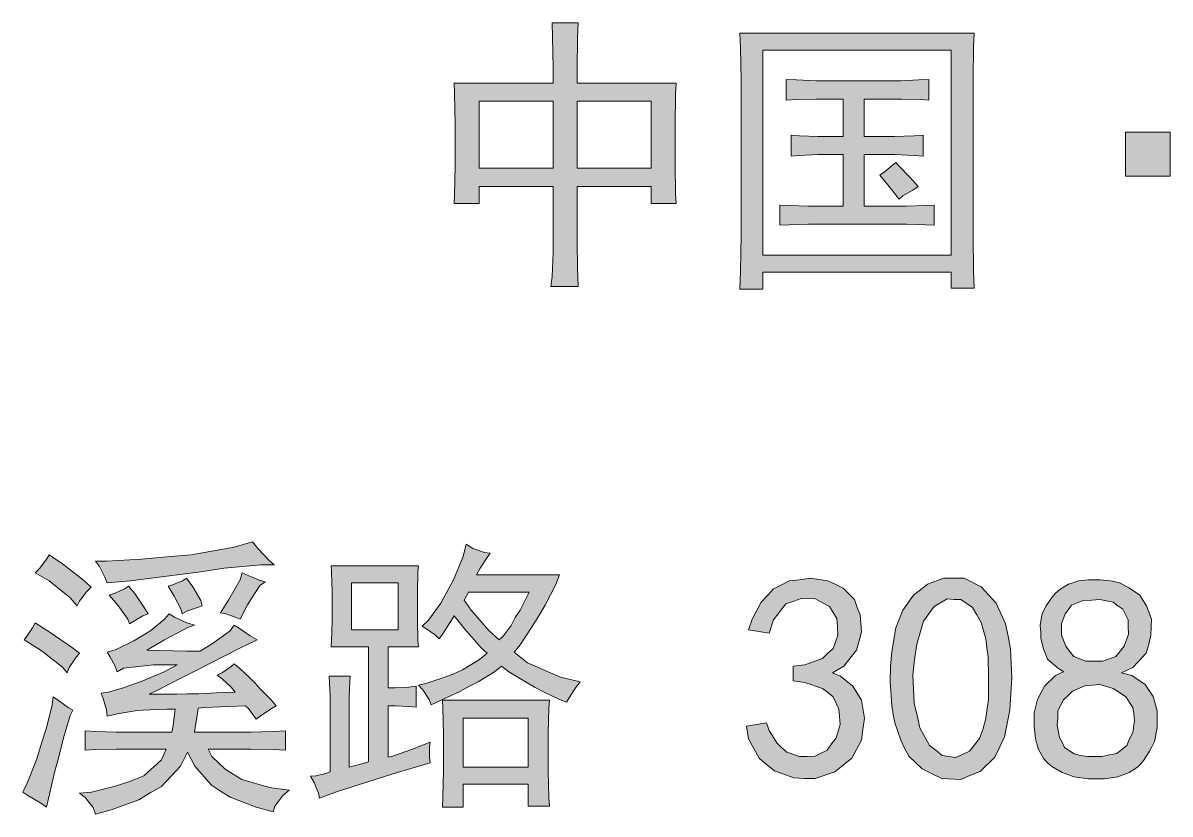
# Model space of a CAD drawing. Header units: millimetres. Extents: x 568 to 57335, y 85 to 28579.
# Drawn here: x 57264.81 to 57281.18, y 28455.21 to 28466.5 of the extents above; entities that cross this region are included whole.
import ezdxf

# ---------------------------------------------------------------- set-up
doc = ezdxf.new("R2010")
doc.units = ezdxf.units.MM

msp = doc.modelspace()

# ---------------------------------------------------------------- hatches: boundary and pattern name
h = msp.add_hatch(color=0)
h.paths.add_polyline_path([(57272.731, 28466.503), (57272.723, 28466.283), (57272.716, 28465.85), (57272.716, 28465.645), (57274.129, 28465.645), (57274.121, 28465.485), (57274.114, 28465.037), (57274.114, 28464.756), (57274.114, 28464.475), (57274.121, 28464.064), (57274.129, 28463.928), (57273.772, 28463.928), (57273.772, 28464.171), (57272.716, 28464.171), (57272.716, 28463.472), (57272.716, 28463.373), (57272.723, 28463.008), (57272.731, 28462.742), (57272.343, 28462.742), (57272.359, 28462.887), (57272.374, 28463.229), (57272.374, 28463.419), (57272.374, 28464.171), (57271.318, 28464.171), (57271.318, 28463.928), (57270.961, 28463.928), (57270.968, 28464.049), (57270.976, 28464.46), (57270.976, 28464.756), (57270.976, 28465.052), (57270.968, 28465.5), (57270.961, 28465.645), (57272.374, 28465.645), (57272.374, 28465.865), (57272.366, 28466.298), (57272.359, 28466.503)])
h.paths.add_polyline_path([(57273.772, 28464.429), (57273.772, 28465.386), (57272.716, 28465.386), (57272.716, 28464.429)])
h.paths.add_polyline_path([(57272.374, 28464.429), (57272.374, 28465.386), (57271.318, 28465.386), (57271.318, 28464.429)])
h = msp.add_hatch(color=0)
h.paths.add_polyline_path([(57278.383, 28466.359), (57278.376, 28466.161), (57278.368, 28465.706), (57278.368, 28465.455), (57278.368, 28463.715), (57278.368, 28463.464), (57278.376, 28462.963), (57278.383, 28462.72), (57278.057, 28462.72), (57278.057, 28462.948), (57275.367, 28462.948), (57275.367, 28462.704), (57275.04, 28462.704), (57275.048, 28462.955), (57275.056, 28463.479), (57275.056, 28463.745), (57275.056, 28465.455), (57275.056, 28465.698), (57275.048, 28466.146), (57275.04, 28466.359)])
h.paths.add_polyline_path([(57278.057, 28463.191), (57278.057, 28466.116), (57275.367, 28466.116), (57275.367, 28463.191)])
h = msp.add_hatch(color=0)
h.dxf.hatch_style = 2
h.paths.add_polyline_path([(57277.213, 28465.675), (57277.335, 28465.675), (57277.593, 28465.69), (57277.738, 28465.698), (57277.738, 28465.402), (57277.616, 28465.409), (57277.35, 28465.417), (57277.213, 28465.417), (57276.811, 28465.417), (57276.811, 28464.885), (57277.099, 28464.885), (57277.244, 28464.885), (57277.525, 28464.893), (57277.654, 28464.9), (57277.654, 28464.604), (57277.525, 28464.611), (57277.244, 28464.627), (57277.099, 28464.627), (57276.811, 28464.627), (57276.811, 28463.89), (57277.267, 28463.89), (57277.411, 28463.89), (57277.684, 28463.897), (57277.814, 28463.905), (57277.814, 28463.616), (57277.692, 28463.624), (57277.419, 28463.631), (57277.267, 28463.631), (57276.157, 28463.631), (57276.021, 28463.631), (57275.747, 28463.624), (57275.61, 28463.616), (57275.61, 28463.905), (57275.747, 28463.897), (57276.021, 28463.89), (57276.157, 28463.89), (57276.514, 28463.89), (57276.514, 28464.627), (57276.286, 28464.627), (57276.15, 28464.627), (57275.891, 28464.611), (57275.77, 28464.604), (57275.77, 28464.9), (57275.891, 28464.893), (57276.15, 28464.885), (57276.286, 28464.885), (57276.514, 28464.885), (57276.514, 28465.417), (57276.271, 28465.417), (57276.127, 28465.417), (57275.846, 28465.409), (57275.701, 28465.402), (57275.701, 28465.698), (57275.846, 28465.69), (57276.127, 28465.675), (57276.271, 28465.675)])
h = msp.add_hatch(color=0)
h.dxf.hatch_style = 2
h.paths.add_polyline_path([(57280.541, 28464.946), (57281.179, 28464.946), (57281.179, 28464.315), (57280.541, 28464.315)])
h = msp.add_hatch(color=0)
h.dxf.hatch_style = 2
h.paths.add_polyline_path([(57277.267, 28464.513), (57277.305, 28464.467), (57277.464, 28464.3), (57277.586, 28464.171), (57277.51, 28464.118), (57277.365, 28464.034), (57277.312, 28463.988), (57277.289, 28464.019), (57277.153, 28464.194), (57277.039, 28464.33), (57277.099, 28464.376), (57277.213, 28464.467)])
h = msp.add_hatch(color=0)
h.dxf.hatch_style = 2
h.paths.add_polyline_path([(57268.393, 28458.769), (57268.203, 28458.769), (57267.678, 28458.723), (57267.344, 28458.67), (57267.01, 28458.625), (57266.341, 28458.541), (57266.007, 28458.511), (57265.977, 28458.594), (57265.901, 28458.746), (57265.84, 28458.822), (57265.999, 28458.822), (57266.501, 28458.853), (57266.858, 28458.883), (57267.207, 28458.913), (57267.823, 28459.02), (57268.081, 28459.096), (57268.165, 28458.997), (57268.317, 28458.837)])
h = msp.add_hatch(color=0)
h.paths.add_polyline_path([(57271.477, 28458.936), (57271.432, 28458.875), (57271.333, 28458.723), (57271.28, 28458.625), (57272.465, 28458.625), (57272.412, 28458.488), (57272.26, 28458.192), (57272.169, 28458.04), (57272.077, 28457.888), (57271.903, 28457.629), (57271.819, 28457.523), (57272.009, 28457.371), (57272.48, 28457.166), (57272.761, 28457.098), (57272.693, 28457.014), (57272.602, 28456.87), (57272.564, 28456.809), (57272.465, 28456.847), (57272.245, 28456.953), (57272.108, 28457.022), (57271.979, 28457.098), (57271.743, 28457.242), (57271.637, 28457.325), (57271.538, 28457.242), (57271.303, 28457.098), (57271.181, 28457.037), (57271.052, 28456.968), (57270.778, 28456.839), (57270.634, 28456.771), (57270.604, 28456.847), (57270.512, 28456.984), (57270.452, 28457.052), (57270.558, 28457.075), (57270.801, 28457.158), (57270.945, 28457.211), (57271.082, 28457.272), (57271.325, 28457.417), (57271.432, 28457.508), (57271.348, 28457.584), (57271.113, 28457.85), (57270.961, 28458.04), (57270.9, 28457.941), (57270.793, 28457.781), (57270.748, 28457.713), (57270.695, 28457.766), (57270.573, 28457.85), (57270.505, 28457.895), (57270.596, 28457.979), (57270.771, 28458.222), (57270.862, 28458.389), (57270.953, 28458.556), (57271.09, 28458.891), (57271.135, 28459.065), (57271.227, 28459.004), (57271.394, 28458.944)])
h.paths.add_polyline_path([(57271.105, 28458.268), (57271.204, 28458.123), (57271.454, 28457.834), (57271.606, 28457.698), (57271.66, 28457.751), (57271.774, 28457.903), (57271.834, 28458.017), (57271.903, 28458.123), (57271.994, 28458.306), (57272.032, 28458.382), (57271.166, 28458.382)])
h = msp.add_hatch(color=0)
h.dxf.hatch_style = 2
h.paths.add_polyline_path([(57265.179, 28458.913), (57265.369, 28458.784), (57265.673, 28458.549), (57265.779, 28458.45), (57265.711, 28458.382), (57265.612, 28458.252), (57265.582, 28458.184), (57265.475, 28458.306), (57265.179, 28458.541), (57264.981, 28458.655), (57265.05, 28458.723), (57265.141, 28458.853)])
h = msp.add_hatch(color=0)
h.paths.add_polyline_path([(57270.619, 28455.943), (57270.072, 28455.783), (57269.282, 28455.532), (57269.038, 28455.441), (57269.023, 28455.51), (57268.962, 28455.662), (57268.909, 28455.753), (57268.993, 28455.76), (57269.13, 28455.791), (57269.19, 28455.814), (57269.19, 28456.839), (57269.19, 28456.9), (57269.183, 28457.075), (57269.175, 28457.181), (57269.479, 28457.181), (57269.472, 28457.105), (57269.464, 28456.892), (57269.464, 28456.756), (57269.464, 28455.882), (57269.517, 28455.897), (57269.661, 28455.935), (57269.737, 28455.958), (57269.737, 28457.599), (57269.206, 28457.599), (57269.213, 28457.683), (57269.221, 28457.964), (57269.221, 28458.169), (57269.221, 28458.382), (57269.213, 28458.67), (57269.206, 28458.754), (57270.452, 28458.754), (57270.444, 28458.663), (57270.436, 28458.374), (57270.436, 28458.169), (57270.436, 28457.979), (57270.444, 28457.69), (57270.452, 28457.599), (57270.019, 28457.599), (57270.019, 28457.014), (57270.117, 28457.014), (57270.315, 28457.022), (57270.421, 28457.037), (57270.421, 28456.74), (57270.315, 28456.748), (57270.117, 28456.756), (57270.019, 28456.756), (57270.019, 28456.026), (57270.087, 28456.041), (57270.391, 28456.148), (57270.619, 28456.239), (57270.611, 28456.171), (57270.611, 28456.026)])
h.paths.add_polyline_path([(57270.163, 28457.842), (57270.163, 28458.511), (57269.494, 28458.511), (57269.494, 28457.842)])
h = msp.add_hatch(color=0)
h.dxf.hatch_style = 2
h.paths.add_polyline_path([(57268.264, 28458.526), (57268.188, 28458.473), (57268.013, 28458.199), (57267.906, 28457.994), (57267.838, 28458.024), (57267.701, 28458.07), (57267.625, 28458.085), (57267.747, 28458.275), (57267.906, 28458.556), (57267.937, 28458.655), (57268.02, 28458.617), (57268.18, 28458.549)])
h = msp.add_hatch(color=0)
h.dxf.hatch_style = 2
h.paths.add_polyline_path([(57266.311, 28458.465), (57266.402, 28458.359), (57266.539, 28458.161), (57266.592, 28458.07), (57266.516, 28458.04), (57266.387, 28457.964), (57266.326, 28457.926), (57266.303, 28457.994), (57266.159, 28458.192), (57266.037, 28458.336), (57266.121, 28458.366), (57266.258, 28458.427)])
h = msp.add_hatch(color=0)
h.dxf.hatch_style = 2
h.paths.add_polyline_path([(57267.139, 28458.579), (57267.23, 28458.457), (57267.344, 28458.26), (57267.367, 28458.184), (57267.299, 28458.161), (57267.147, 28458.108), (57267.078, 28458.07), (57267.063, 28458.131), (57266.964, 28458.321), (57266.881, 28458.465), (57266.957, 28458.488), (57267.086, 28458.541)])
h = msp.add_hatch(color=0)
h.dxf.hatch_style = 2
h.paths.add_polyline_path([(57275.132, 28456.467), (57275.42, 28456.513), (57275.458, 28456.406), (57275.565, 28456.231), (57275.633, 28456.163), (57275.709, 28456.095), (57275.891, 28456.034), (57275.998, 28456.034), (57276.112, 28456.041), (57276.286, 28456.125), (57276.347, 28456.216), (57276.416, 28456.3), (57276.469, 28456.49), (57276.461, 28456.604), (57276.454, 28456.71), (57276.37, 28456.885), (57276.294, 28456.946), (57276.218, 28457.006), (57275.967, 28457.09), (57275.8, 28457.113), (57275.8, 28457.325), (57275.967, 28457.341), (57276.218, 28457.432), (57276.294, 28457.508), (57276.37, 28457.576), (57276.438, 28457.766), (57276.431, 28457.888), (57276.423, 28458.002), (57276.317, 28458.176), (57276.218, 28458.23), (57276.119, 28458.283), (57275.914, 28458.29), (57275.808, 28458.252), (57275.694, 28458.214), (57275.519, 28457.986), (57275.458, 28457.796), (57275.162, 28457.842), (57275.215, 28457.994), (57275.344, 28458.237), (57275.436, 28458.336), (57275.519, 28458.427), (57275.747, 28458.541), (57275.891, 28458.556), (57276.043, 28458.579), (57276.294, 28458.541), (57276.408, 28458.488), (57276.514, 28458.435), (57276.674, 28458.275), (57276.712, 28458.161), (57276.758, 28458.055), (57276.773, 28457.812), (57276.742, 28457.683), (57276.704, 28457.553), (57276.522, 28457.325), (57276.362, 28457.227), (57276.476, 28457.181), (57276.651, 28457.037), (57276.712, 28456.938), (57276.773, 28456.839), (57276.818, 28456.581), (57276.796, 28456.421), (57276.773, 28456.269), (57276.636, 28456.011), (57276.514, 28455.912), (57276.393, 28455.814), (57276.112, 28455.722), (57275.96, 28455.722), (57275.808, 28455.73), (57275.534, 28455.829), (57275.42, 28455.92), (57275.314, 28456.011), (57275.162, 28456.285)])
h = msp.add_hatch(color=0)
h.paths.add_polyline_path([(57277.191, 28457.318), (57277.206, 28457.531), (57277.267, 28457.872), (57277.32, 28458.002), (57277.365, 28458.123), (57277.517, 28458.336), (57277.616, 28458.412), (57277.715, 28458.495), (57277.95, 28458.579), (57278.095, 28458.579), (57278.239, 28458.579), (57278.482, 28458.457), (57278.589, 28458.344), (57278.695, 28458.222), (57278.832, 28457.926), (57278.87, 28457.751), (57278.9, 28457.569), (57278.923, 28457.158), (57278.908, 28456.93), (57278.892, 28456.695), (57278.816, 28456.315), (57278.748, 28456.171), (57278.68, 28456.026), (57278.467, 28455.821), (57278.33, 28455.768), (57278.193, 28455.707), (57277.92, 28455.722), (57277.776, 28455.791), (57277.639, 28455.859), (57277.449, 28456.041), (57277.388, 28456.155), (57277.335, 28456.269), (57277.251, 28456.513), (57277.229, 28456.634), (57277.206, 28456.763), (57277.183, 28457.105)])
h.paths.add_polyline_path([(57277.532, 28457.417), (57277.51, 28457.189), (57277.525, 28456.794), (57277.57, 28456.619), (57277.608, 28456.444), (57277.745, 28456.193), (57277.836, 28456.125), (57277.928, 28456.049), (57278.117, 28456.019), (57278.216, 28456.064), (57278.315, 28456.11), (57278.459, 28456.292), (57278.505, 28456.421), (57278.543, 28456.558), (57278.589, 28456.847), (57278.589, 28457.006), (57278.589, 28457.166), (57278.581, 28457.455), (57278.566, 28457.584), (57278.551, 28457.713), (57278.482, 28457.948), (57278.421, 28458.055), (57278.361, 28458.161), (57278.193, 28458.275), (57278.095, 28458.275), (57277.996, 28458.283), (57277.814, 28458.176), (57277.738, 28458.07), (57277.662, 28457.964), (57277.563, 28457.637)])
h = msp.add_hatch(color=0)
h.paths.add_polyline_path([(57279.242, 28456.566), (57279.242, 28456.657), (57279.287, 28456.847), (57279.341, 28456.946), (57279.386, 28457.037), (57279.546, 28457.189), (57279.66, 28457.242), (57279.569, 28457.303), (57279.432, 28457.424), (57279.401, 28457.493), (57279.371, 28457.569), (57279.333, 28457.721), (57279.333, 28457.812), (57279.325, 28457.903), (57279.348, 28458.055), (57279.379, 28458.123), (57279.409, 28458.184), (57279.493, 28458.306), (57279.546, 28458.366), (57279.607, 28458.419), (57279.728, 28458.495), (57279.804, 28458.518), (57279.873, 28458.541), (57280.017, 28458.556), (57280.1, 28458.556), (57280.184, 28458.556), (57280.328, 28458.541), (57280.397, 28458.526), (57280.458, 28458.511), (57280.594, 28458.442), (57280.67, 28458.389), (57280.746, 28458.336), (57280.845, 28458.184), (57280.883, 28458.085), (57280.913, 28457.994), (57280.906, 28457.766), (57280.875, 28457.637), (57280.837, 28457.508), (57280.647, 28457.303), (57280.488, 28457.227), (57280.632, 28457.189), (57280.822, 28457.06), (57280.883, 28456.976), (57280.936, 28456.892), (57280.997, 28456.687), (57280.997, 28456.566), (57280.997, 28456.444), (57280.959, 28456.247), (57280.921, 28456.171), (57280.883, 28456.102), (57280.807, 28455.981), (57280.761, 28455.928), (57280.716, 28455.882), (57280.594, 28455.806), (57280.518, 28455.776), (57280.435, 28455.745), (57280.245, 28455.715), (57280.123, 28455.715), (57280.009, 28455.715), (57279.804, 28455.745), (57279.721, 28455.776), (57279.637, 28455.806), (57279.493, 28455.89), (57279.432, 28455.943), (57279.379, 28456.003), (57279.303, 28456.133), (57279.28, 28456.216), (57279.257, 28456.292), (57279.242, 28456.467)])
h.paths.add_polyline_path([(57279.576, 28456.581), (57279.569, 28456.482), (57279.599, 28456.307), (57279.637, 28456.239), (57279.675, 28456.163), (57279.812, 28456.072), (57279.903, 28456.049), (57280.002, 28456.034), (57280.207, 28456.034), (57280.313, 28456.057), (57280.42, 28456.079), (57280.564, 28456.193), (57280.602, 28456.285), (57280.647, 28456.376), (57280.67, 28456.55), (57280.663, 28456.642), (57280.647, 28456.733), (57280.549, 28456.885), (57280.458, 28456.946), (57280.366, 28457.006), (57280.176, 28457.06), (57280.07, 28457.052), (57279.964, 28457.044), (57279.789, 28456.968), (57279.721, 28456.9), (57279.652, 28456.839), (57279.576, 28456.68)])
h.paths.add_polyline_path([(57279.629, 28457.842), (57279.629, 28457.766), (57279.69, 28457.607), (57279.743, 28457.538), (57279.804, 28457.462), (57279.979, 28457.394), (57280.1, 28457.394), (57280.222, 28457.394), (57280.404, 28457.462), (57280.465, 28457.538), (57280.526, 28457.607), (57280.587, 28457.781), (57280.579, 28457.888), (57280.579, 28457.986), (57280.503, 28458.138), (57280.435, 28458.184), (57280.366, 28458.237), (57280.176, 28458.275), (57280.062, 28458.268), (57279.941, 28458.26), (57279.774, 28458.192), (57279.728, 28458.131), (57279.683, 28458.07), (57279.629, 28457.926)])
h = msp.add_hatch(color=0)
h.dxf.hatch_style = 2
h.paths.add_polyline_path([(57264.981, 28457.941), (57265.194, 28457.804), (57265.513, 28457.584), (57265.612, 28457.508), (57265.559, 28457.439), (57265.468, 28457.303), (57265.437, 28457.227), (57265.369, 28457.31), (57265.065, 28457.546), (57264.822, 28457.698), (57264.86, 28457.751), (57264.943, 28457.872)])
h = msp.add_hatch(color=0)
h.dxf.hatch_style = 2
h.paths.add_polyline_path([(57266.896, 28458.07), (57266.972, 28458.024), (57267.147, 28457.941), (57267.253, 28457.91), (57267.169, 28457.88), (57266.828, 28457.698), (57266.577, 28457.553), (57266.759, 28457.546), (57267.139, 28457.538), (57267.337, 28457.538), (57267.511, 28457.645), (57267.762, 28457.827), (57267.823, 28457.91), (57267.891, 28457.865), (57268.051, 28457.759), (57268.15, 28457.698), (57267.914, 28457.584), (57267.473, 28457.363), (57267.268, 28457.257), (57267.071, 28457.158), (57266.736, 28456.984), (57266.607, 28456.923), (57266.729, 28456.923), (57267.002, 28456.923), (57267.154, 28456.93), (57267.314, 28456.93), (57267.656, 28456.946), (57267.838, 28456.953), (57267.777, 28457.022), (57267.648, 28457.143), (57267.58, 28457.196), (57267.656, 28457.234), (57267.777, 28457.318), (57267.823, 28457.356), (57267.899, 28457.295), (57268.043, 28457.158), (57268.119, 28457.082), (57268.188, 28457.006), (57268.347, 28456.847), (57268.423, 28456.756), (57268.362, 28456.725), (57268.21, 28456.626), (57268.134, 28456.566), (57268.096, 28456.619), (57268.028, 28456.718), (57267.982, 28456.756), (57267.739, 28456.748), (57267.405, 28456.733), (57267.306, 28456.725), (57267.299, 28456.649), (57267.268, 28456.482), (57267.253, 28456.383), (57267.922, 28456.383), (57268.058, 28456.383), (57268.377, 28456.391), (57268.552, 28456.399), (57268.552, 28456.125), (57268.385, 28456.133), (57268.066, 28456.14), (57267.922, 28456.14), (57267.451, 28456.14), (57267.504, 28456.034), (57267.686, 28455.859), (57267.808, 28455.783), (57267.929, 28455.707), (57268.324, 28455.593), (57268.605, 28455.555), (57268.514, 28455.479), (57268.4, 28455.327), (57268.377, 28455.244), (57268.134, 28455.312), (57267.762, 28455.456), (57267.625, 28455.54), (57267.496, 28455.624), (57267.261, 28455.897), (57267.154, 28456.095), (57267.056, 28455.897), (57266.782, 28455.608), (57266.622, 28455.517), (57266.463, 28455.418), (57266.068, 28455.274), (57265.84, 28455.213), (57265.81, 28455.305), (57265.696, 28455.449), (57265.612, 28455.51), (57265.787, 28455.525), (57266.144, 28455.616), (57266.341, 28455.684), (57266.531, 28455.76), (57266.782, 28455.988), (57266.85, 28456.14), (57266.281, 28456.14), (57266.136, 28456.14), (57265.84, 28456.133), (57265.696, 28456.125), (57265.696, 28456.399), (57265.84, 28456.391), (57266.136, 28456.383), (57266.281, 28456.383), (57266.934, 28456.383), (57266.949, 28456.475), (57266.972, 28456.634), (57266.98, 28456.71), (57266.858, 28456.71), (57266.622, 28456.702), (57266.516, 28456.695), (57266.41, 28456.687), (57266.151, 28456.642), (57266.007, 28456.611), (57265.999, 28456.702), (57265.954, 28456.862), (57265.923, 28456.938), (57266.022, 28456.953), (57266.243, 28457.014), (57266.372, 28457.06), (57266.493, 28457.105), (57266.82, 28457.242), (57267.01, 28457.341), (57266.668, 28457.341), (57266.243, 28457.295), (57266.151, 28457.242), (57266.121, 28457.325), (57266.045, 28457.462), (57266.007, 28457.523), (57266.136, 28457.561), (57266.387, 28457.683), (57266.508, 28457.759), (57266.63, 28457.834), (57266.828, 28457.994)])
h = msp.add_hatch(color=0)
h.dxf.hatch_style = 2
h.paths.add_polyline_path([(57265.521, 28456.695), (57265.483, 28456.619), (57265.384, 28456.3), (57265.323, 28456.049), (57265.255, 28455.806), (57265.171, 28455.434), (57265.141, 28455.312), (57265.05, 28455.38), (57264.875, 28455.479), (57264.807, 28455.525), (57264.867, 28455.654), (57265.004, 28456.003), (57265.073, 28456.224), (57265.141, 28456.444), (57265.225, 28456.771), (57265.24, 28456.885), (57265.316, 28456.832), (57265.452, 28456.733)])
h = msp.add_hatch(color=0)
h.paths.add_polyline_path([(57272.321, 28456.839), (57272.313, 28456.733), (57272.305, 28456.361), (57272.305, 28456.095), (57272.305, 28455.829), (57272.313, 28455.449), (57272.321, 28455.327), (57272.017, 28455.327), (57272.017, 28455.639), (57271.09, 28455.639), (57271.09, 28455.312), (57270.793, 28455.312), (57270.801, 28455.449), (57270.809, 28455.836), (57270.809, 28456.095), (57270.809, 28456.353), (57270.801, 28456.725), (57270.793, 28456.839)])
h.paths.add_polyline_path([(57272.017, 28455.882), (57272.017, 28456.581), (57271.09, 28456.581), (57271.09, 28455.882)])

# ---------------------------------------------------------------- linework, layer by layer
at = {"color": 0, "lineweight": 0}
for points in [[(57272.731, 28466.503), (57272.723, 28466.283), (57272.716, 28465.85), (57272.716, 28465.645), (57274.129, 28465.645), (57274.121, 28465.485), (57274.114, 28465.037), (57274.114, 28464.756), (57274.114, 28464.475), (57274.121, 28464.064), (57274.129, 28463.928), (57273.772, 28463.928), (57273.772, 28464.171), (57272.716, 28464.171), (57272.716, 28463.472), (57272.716, 28463.373), (57272.723, 28463.008), (57272.731, 28462.742), (57272.343, 28462.742), (57272.359, 28462.887), (57272.374, 28463.229), (57272.374, 28463.419), (57272.374, 28464.171), (57271.318, 28464.171), (57271.318, 28463.928), (57270.961, 28463.928), (57270.968, 28464.049), (57270.976, 28464.46), (57270.976, 28464.756), (57270.976, 28465.052), (57270.968, 28465.5), (57270.961, 28465.645), (57272.374, 28465.645), (57272.374, 28465.865), (57272.366, 28466.298), (57272.359, 28466.503)], [(57278.383, 28466.359), (57278.376, 28466.161), (57278.368, 28465.706), (57278.368, 28465.455), (57278.368, 28463.715), (57278.368, 28463.464), (57278.376, 28462.963), (57278.383, 28462.72), (57278.057, 28462.72), (57278.057, 28462.948), (57275.367, 28462.948), (57275.367, 28462.704), (57275.04, 28462.704), (57275.048, 28462.955), (57275.056, 28463.479), (57275.056, 28463.745), (57275.056, 28465.455), (57275.056, 28465.698), (57275.048, 28466.146), (57275.04, 28466.359)], [(57278.057, 28463.191), (57278.057, 28466.116), (57275.367, 28466.116), (57275.367, 28463.191)], [(57277.213, 28465.675), (57277.335, 28465.675), (57277.593, 28465.69), (57277.738, 28465.698), (57277.738, 28465.402), (57277.616, 28465.409), (57277.35, 28465.417), (57277.213, 28465.417), (57276.811, 28465.417), (57276.811, 28464.885), (57277.099, 28464.885), (57277.244, 28464.885), (57277.525, 28464.893), (57277.654, 28464.9), (57277.654, 28464.604), (57277.525, 28464.611), (57277.244, 28464.627), (57277.099, 28464.627), (57276.811, 28464.627), (57276.811, 28463.89), (57277.267, 28463.89), (57277.411, 28463.89), (57277.684, 28463.897), (57277.814, 28463.905), (57277.814, 28463.616), (57277.692, 28463.624), (57277.419, 28463.631), (57277.267, 28463.631), (57276.157, 28463.631), (57276.021, 28463.631), (57275.747, 28463.624), (57275.61, 28463.616), (57275.61, 28463.905), (57275.747, 28463.897), (57276.021, 28463.89), (57276.157, 28463.89), (57276.514, 28463.89), (57276.514, 28464.627), (57276.286, 28464.627), (57276.15, 28464.627), (57275.891, 28464.611), (57275.77, 28464.604), (57275.77, 28464.9), (57275.891, 28464.893), (57276.15, 28464.885), (57276.286, 28464.885), (57276.514, 28464.885), (57276.514, 28465.417), (57276.271, 28465.417), (57276.127, 28465.417), (57275.846, 28465.409), (57275.701, 28465.402), (57275.701, 28465.698), (57275.846, 28465.69), (57276.127, 28465.675), (57276.271, 28465.675)], [(57272.374, 28464.429), (57272.374, 28465.386), (57271.318, 28465.386), (57271.318, 28464.429)], [(57273.772, 28464.429), (57273.772, 28465.386), (57272.716, 28465.386), (57272.716, 28464.429)], [(57280.541, 28464.946), (57281.179, 28464.946), (57281.179, 28464.315), (57280.541, 28464.315)], [(57277.267, 28464.513), (57277.305, 28464.467), (57277.464, 28464.3), (57277.586, 28464.171), (57277.51, 28464.118), (57277.365, 28464.034), (57277.312, 28463.988), (57277.289, 28464.019), (57277.153, 28464.194), (57277.039, 28464.33), (57277.099, 28464.376), (57277.213, 28464.467)], [(57268.393, 28458.769), (57268.203, 28458.769), (57267.678, 28458.723), (57267.344, 28458.67), (57267.01, 28458.625), (57266.341, 28458.541), (57266.007, 28458.511), (57265.977, 28458.594), (57265.901, 28458.746), (57265.84, 28458.822), (57265.999, 28458.822), (57266.501, 28458.853), (57266.858, 28458.883), (57267.207, 28458.913), (57267.823, 28459.02), (57268.081, 28459.096), (57268.165, 28458.997), (57268.317, 28458.837)], [(57271.477, 28458.936), (57271.432, 28458.875), (57271.333, 28458.723), (57271.28, 28458.625), (57272.465, 28458.625), (57272.412, 28458.488), (57272.26, 28458.192), (57272.169, 28458.04), (57272.077, 28457.888), (57271.903, 28457.629), (57271.819, 28457.523), (57272.009, 28457.371), (57272.48, 28457.166), (57272.761, 28457.098), (57272.693, 28457.014), (57272.602, 28456.87), (57272.564, 28456.809), (57272.465, 28456.847), (57272.245, 28456.953), (57272.108, 28457.022), (57271.979, 28457.098), (57271.743, 28457.242), (57271.637, 28457.325), (57271.538, 28457.242), (57271.303, 28457.098), (57271.181, 28457.037), (57271.052, 28456.968), (57270.778, 28456.839), (57270.634, 28456.771), (57270.604, 28456.847), (57270.512, 28456.984), (57270.452, 28457.052), (57270.558, 28457.075), (57270.801, 28457.158), (57270.945, 28457.211), (57271.082, 28457.272), (57271.325, 28457.417), (57271.432, 28457.508), (57271.348, 28457.584), (57271.113, 28457.85), (57270.961, 28458.04), (57270.9, 28457.941), (57270.793, 28457.781), (57270.748, 28457.713), (57270.695, 28457.766), (57270.573, 28457.85), (57270.505, 28457.895), (57270.596, 28457.979), (57270.771, 28458.222), (57270.862, 28458.389), (57270.953, 28458.556), (57271.09, 28458.891), (57271.135, 28459.065), (57271.227, 28459.004), (57271.394, 28458.944)], [(57265.179, 28458.913), (57265.369, 28458.784), (57265.673, 28458.549), (57265.779, 28458.45), (57265.711, 28458.382), (57265.612, 28458.252), (57265.582, 28458.184), (57265.475, 28458.306), (57265.179, 28458.541), (57264.981, 28458.655), (57265.05, 28458.723), (57265.141, 28458.853)], [(57270.619, 28455.943), (57270.072, 28455.783), (57269.282, 28455.532), (57269.038, 28455.441), (57269.023, 28455.51), (57268.962, 28455.662), (57268.909, 28455.753), (57268.993, 28455.76), (57269.13, 28455.791), (57269.19, 28455.814), (57269.19, 28456.839), (57269.19, 28456.9), (57269.183, 28457.075), (57269.175, 28457.181), (57269.479, 28457.181), (57269.472, 28457.105), (57269.464, 28456.892), (57269.464, 28456.756), (57269.464, 28455.882), (57269.517, 28455.897), (57269.661, 28455.935), (57269.737, 28455.958), (57269.737, 28457.599), (57269.206, 28457.599), (57269.213, 28457.683), (57269.221, 28457.964), (57269.221, 28458.169), (57269.221, 28458.382), (57269.213, 28458.67), (57269.206, 28458.754), (57270.452, 28458.754), (57270.444, 28458.663), (57270.436, 28458.374), (57270.436, 28458.169), (57270.436, 28457.979), (57270.444, 28457.69), (57270.452, 28457.599), (57270.019, 28457.599), (57270.019, 28457.014), (57270.117, 28457.014), (57270.315, 28457.022), (57270.421, 28457.037), (57270.421, 28456.74), (57270.315, 28456.748), (57270.117, 28456.756), (57270.019, 28456.756), (57270.019, 28456.026), (57270.087, 28456.041), (57270.391, 28456.148), (57270.619, 28456.239), (57270.611, 28456.171), (57270.611, 28456.026)], [(57268.264, 28458.526), (57268.188, 28458.473), (57268.013, 28458.199), (57267.906, 28457.994), (57267.838, 28458.024), (57267.701, 28458.07), (57267.625, 28458.085), (57267.747, 28458.275), (57267.906, 28458.556), (57267.937, 28458.655), (57268.02, 28458.617), (57268.18, 28458.549)], [(57266.311, 28458.465), (57266.402, 28458.359), (57266.539, 28458.161), (57266.592, 28458.07), (57266.516, 28458.04), (57266.387, 28457.964), (57266.326, 28457.926), (57266.303, 28457.994), (57266.159, 28458.192), (57266.037, 28458.336), (57266.121, 28458.366), (57266.258, 28458.427)], [(57267.139, 28458.579), (57267.23, 28458.457), (57267.344, 28458.26), (57267.367, 28458.184), (57267.299, 28458.161), (57267.147, 28458.108), (57267.078, 28458.07), (57267.063, 28458.131), (57266.964, 28458.321), (57266.881, 28458.465), (57266.957, 28458.488), (57267.086, 28458.541)], [(57270.163, 28457.842), (57270.163, 28458.511), (57269.494, 28458.511), (57269.494, 28457.842)], [(57275.132, 28456.467), (57275.42, 28456.513), (57275.458, 28456.406), (57275.565, 28456.231), (57275.633, 28456.163), (57275.709, 28456.095), (57275.891, 28456.034), (57275.998, 28456.034), (57276.112, 28456.041), (57276.286, 28456.125), (57276.347, 28456.216), (57276.416, 28456.3), (57276.469, 28456.49), (57276.461, 28456.604), (57276.454, 28456.71), (57276.37, 28456.885), (57276.294, 28456.946), (57276.218, 28457.006), (57275.967, 28457.09), (57275.8, 28457.113), (57275.8, 28457.325), (57275.967, 28457.341), (57276.218, 28457.432), (57276.294, 28457.508), (57276.37, 28457.576), (57276.438, 28457.766), (57276.431, 28457.888), (57276.423, 28458.002), (57276.317, 28458.176), (57276.218, 28458.23), (57276.119, 28458.283), (57275.914, 28458.29), (57275.808, 28458.252), (57275.694, 28458.214), (57275.519, 28457.986), (57275.458, 28457.796), (57275.162, 28457.842), (57275.215, 28457.994), (57275.344, 28458.237), (57275.436, 28458.336), (57275.519, 28458.427), (57275.747, 28458.541), (57275.891, 28458.556), (57276.043, 28458.579), (57276.294, 28458.541), (57276.408, 28458.488), (57276.514, 28458.435), (57276.674, 28458.275), (57276.712, 28458.161), (57276.758, 28458.055), (57276.773, 28457.812), (57276.742, 28457.683), (57276.704, 28457.553), (57276.522, 28457.325), (57276.362, 28457.227), (57276.476, 28457.181), (57276.651, 28457.037), (57276.712, 28456.938), (57276.773, 28456.839), (57276.818, 28456.581), (57276.796, 28456.421), (57276.773, 28456.269), (57276.636, 28456.011), (57276.514, 28455.912), (57276.393, 28455.814), (57276.112, 28455.722), (57275.96, 28455.722), (57275.808, 28455.73), (57275.534, 28455.829), (57275.42, 28455.92), (57275.314, 28456.011), (57275.162, 28456.285)], [(57277.191, 28457.318), (57277.206, 28457.531), (57277.267, 28457.872), (57277.32, 28458.002), (57277.365, 28458.123), (57277.517, 28458.336), (57277.616, 28458.412), (57277.715, 28458.495), (57277.95, 28458.579), (57278.095, 28458.579), (57278.239, 28458.579), (57278.482, 28458.457), (57278.589, 28458.344), (57278.695, 28458.222), (57278.832, 28457.926), (57278.87, 28457.751), (57278.9, 28457.569), (57278.923, 28457.158), (57278.908, 28456.93), (57278.892, 28456.695), (57278.816, 28456.315), (57278.748, 28456.171), (57278.68, 28456.026), (57278.467, 28455.821), (57278.33, 28455.768), (57278.193, 28455.707), (57277.92, 28455.722), (57277.776, 28455.791), (57277.639, 28455.859), (57277.449, 28456.041), (57277.388, 28456.155), (57277.335, 28456.269), (57277.251, 28456.513), (57277.229, 28456.634), (57277.206, 28456.763), (57277.183, 28457.105)], [(57279.242, 28456.566), (57279.242, 28456.657), (57279.287, 28456.847), (57279.341, 28456.946), (57279.386, 28457.037), (57279.546, 28457.189), (57279.66, 28457.242), (57279.569, 28457.303), (57279.432, 28457.424), (57279.401, 28457.493), (57279.371, 28457.569), (57279.333, 28457.721), (57279.333, 28457.812), (57279.325, 28457.903), (57279.348, 28458.055), (57279.379, 28458.123), (57279.409, 28458.184), (57279.493, 28458.306), (57279.546, 28458.366), (57279.607, 28458.419), (57279.728, 28458.495), (57279.804, 28458.518), (57279.873, 28458.541), (57280.017, 28458.556), (57280.1, 28458.556), (57280.184, 28458.556), (57280.328, 28458.541), (57280.397, 28458.526), (57280.458, 28458.511), (57280.594, 28458.442), (57280.67, 28458.389), (57280.746, 28458.336), (57280.845, 28458.184), (57280.883, 28458.085), (57280.913, 28457.994), (57280.906, 28457.766), (57280.875, 28457.637), (57280.837, 28457.508), (57280.647, 28457.303), (57280.488, 28457.227), (57280.632, 28457.189), (57280.822, 28457.06), (57280.883, 28456.976), (57280.936, 28456.892), (57280.997, 28456.687), (57280.997, 28456.566), (57280.997, 28456.444), (57280.959, 28456.247), (57280.921, 28456.171), (57280.883, 28456.102), (57280.807, 28455.981), (57280.761, 28455.928), (57280.716, 28455.882), (57280.594, 28455.806), (57280.518, 28455.776), (57280.435, 28455.745), (57280.245, 28455.715), (57280.123, 28455.715), (57280.009, 28455.715), (57279.804, 28455.745), (57279.721, 28455.776), (57279.637, 28455.806), (57279.493, 28455.89), (57279.432, 28455.943), (57279.379, 28456.003), (57279.303, 28456.133), (57279.28, 28456.216), (57279.257, 28456.292), (57279.242, 28456.467)], [(57271.105, 28458.268), (57271.204, 28458.123), (57271.454, 28457.834), (57271.606, 28457.698), (57271.66, 28457.751), (57271.774, 28457.903), (57271.834, 28458.017), (57271.903, 28458.123), (57271.994, 28458.306), (57272.032, 28458.382), (57271.166, 28458.382)], [(57277.532, 28457.417), (57277.51, 28457.189), (57277.525, 28456.794), (57277.57, 28456.619), (57277.608, 28456.444), (57277.745, 28456.193), (57277.836, 28456.125), (57277.928, 28456.049), (57278.117, 28456.019), (57278.216, 28456.064), (57278.315, 28456.11), (57278.459, 28456.292), (57278.505, 28456.421), (57278.543, 28456.558), (57278.589, 28456.847), (57278.589, 28457.006), (57278.589, 28457.166), (57278.581, 28457.455), (57278.566, 28457.584), (57278.551, 28457.713), (57278.482, 28457.948), (57278.421, 28458.055), (57278.361, 28458.161), (57278.193, 28458.275), (57278.095, 28458.275), (57277.996, 28458.283), (57277.814, 28458.176), (57277.738, 28458.07), (57277.662, 28457.964), (57277.563, 28457.637)], [(57279.629, 28457.842), (57279.629, 28457.766), (57279.69, 28457.607), (57279.743, 28457.538), (57279.804, 28457.462), (57279.979, 28457.394), (57280.1, 28457.394), (57280.222, 28457.394), (57280.404, 28457.462), (57280.465, 28457.538), (57280.526, 28457.607), (57280.587, 28457.781), (57280.579, 28457.888), (57280.579, 28457.986), (57280.503, 28458.138), (57280.435, 28458.184), (57280.366, 28458.237), (57280.176, 28458.275), (57280.062, 28458.268), (57279.941, 28458.26), (57279.774, 28458.192), (57279.728, 28458.131), (57279.683, 28458.07), (57279.629, 28457.926)], [(57264.981, 28457.941), (57265.194, 28457.804), (57265.513, 28457.584), (57265.612, 28457.508), (57265.559, 28457.439), (57265.468, 28457.303), (57265.437, 28457.227), (57265.369, 28457.31), (57265.065, 28457.546), (57264.822, 28457.698), (57264.86, 28457.751), (57264.943, 28457.872)], [(57266.896, 28458.07), (57266.972, 28458.024), (57267.147, 28457.941), (57267.253, 28457.91), (57267.169, 28457.88), (57266.828, 28457.698), (57266.577, 28457.553), (57266.759, 28457.546), (57267.139, 28457.538), (57267.337, 28457.538), (57267.511, 28457.645), (57267.762, 28457.827), (57267.823, 28457.91), (57267.891, 28457.865), (57268.051, 28457.759), (57268.15, 28457.698), (57267.914, 28457.584), (57267.473, 28457.363), (57267.268, 28457.257), (57267.071, 28457.158), (57266.736, 28456.984), (57266.607, 28456.923), (57266.729, 28456.923), (57267.002, 28456.923), (57267.154, 28456.93), (57267.314, 28456.93), (57267.656, 28456.946), (57267.838, 28456.953), (57267.777, 28457.022), (57267.648, 28457.143), (57267.58, 28457.196), (57267.656, 28457.234), (57267.777, 28457.318), (57267.823, 28457.356), (57267.899, 28457.295), (57268.043, 28457.158), (57268.119, 28457.082), (57268.188, 28457.006), (57268.347, 28456.847), (57268.423, 28456.756), (57268.362, 28456.725), (57268.21, 28456.626), (57268.134, 28456.566), (57268.096, 28456.619), (57268.028, 28456.718), (57267.982, 28456.756), (57267.739, 28456.748), (57267.405, 28456.733), (57267.306, 28456.725), (57267.299, 28456.649), (57267.268, 28456.482), (57267.253, 28456.383), (57267.922, 28456.383), (57268.058, 28456.383), (57268.377, 28456.391), (57268.552, 28456.399), (57268.552, 28456.125), (57268.385, 28456.133), (57268.066, 28456.14), (57267.922, 28456.14), (57267.451, 28456.14), (57267.504, 28456.034), (57267.686, 28455.859), (57267.808, 28455.783), (57267.929, 28455.707), (57268.324, 28455.593), (57268.605, 28455.555), (57268.514, 28455.479), (57268.4, 28455.327), (57268.377, 28455.244), (57268.134, 28455.312), (57267.762, 28455.456), (57267.625, 28455.54), (57267.496, 28455.624), (57267.261, 28455.897), (57267.154, 28456.095), (57267.056, 28455.897), (57266.782, 28455.608), (57266.622, 28455.517), (57266.463, 28455.418), (57266.068, 28455.274), (57265.84, 28455.213), (57265.81, 28455.305), (57265.696, 28455.449), (57265.612, 28455.51), (57265.787, 28455.525), (57266.144, 28455.616), (57266.341, 28455.684), (57266.531, 28455.76), (57266.782, 28455.988), (57266.85, 28456.14), (57266.281, 28456.14), (57266.136, 28456.14), (57265.84, 28456.133), (57265.696, 28456.125), (57265.696, 28456.399), (57265.84, 28456.391), (57266.136, 28456.383), (57266.281, 28456.383), (57266.934, 28456.383), (57266.949, 28456.475), (57266.972, 28456.634), (57266.98, 28456.71), (57266.858, 28456.71), (57266.622, 28456.702), (57266.516, 28456.695), (57266.41, 28456.687), (57266.151, 28456.642), (57266.007, 28456.611), (57265.999, 28456.702), (57265.954, 28456.862), (57265.923, 28456.938), (57266.022, 28456.953), (57266.243, 28457.014), (57266.372, 28457.06), (57266.493, 28457.105), (57266.82, 28457.242), (57267.01, 28457.341), (57266.668, 28457.341), (57266.243, 28457.295), (57266.151, 28457.242), (57266.121, 28457.325), (57266.045, 28457.462), (57266.007, 28457.523), (57266.136, 28457.561), (57266.387, 28457.683), (57266.508, 28457.759), (57266.63, 28457.834), (57266.828, 28457.994)], [(57279.576, 28456.581), (57279.569, 28456.482), (57279.599, 28456.307), (57279.637, 28456.239), (57279.675, 28456.163), (57279.812, 28456.072), (57279.903, 28456.049), (57280.002, 28456.034), (57280.207, 28456.034), (57280.313, 28456.057), (57280.42, 28456.079), (57280.564, 28456.193), (57280.602, 28456.285), (57280.647, 28456.376), (57280.67, 28456.55), (57280.663, 28456.642), (57280.647, 28456.733), (57280.549, 28456.885), (57280.458, 28456.946), (57280.366, 28457.006), (57280.176, 28457.06), (57280.07, 28457.052), (57279.964, 28457.044), (57279.789, 28456.968), (57279.721, 28456.9), (57279.652, 28456.839), (57279.576, 28456.68)], [(57265.521, 28456.695), (57265.483, 28456.619), (57265.384, 28456.3), (57265.323, 28456.049), (57265.255, 28455.806), (57265.171, 28455.434), (57265.141, 28455.312), (57265.05, 28455.38), (57264.875, 28455.479), (57264.807, 28455.525), (57264.867, 28455.654), (57265.004, 28456.003), (57265.073, 28456.224), (57265.141, 28456.444), (57265.225, 28456.771), (57265.24, 28456.885), (57265.316, 28456.832), (57265.452, 28456.733)], [(57272.321, 28456.839), (57272.313, 28456.733), (57272.305, 28456.361), (57272.305, 28456.095), (57272.305, 28455.829), (57272.313, 28455.449), (57272.321, 28455.327), (57272.017, 28455.327), (57272.017, 28455.639), (57271.09, 28455.639), (57271.09, 28455.312), (57270.793, 28455.312), (57270.801, 28455.449), (57270.809, 28455.836), (57270.809, 28456.095), (57270.809, 28456.353), (57270.801, 28456.725), (57270.793, 28456.839)], [(57272.017, 28455.882), (57272.017, 28456.581), (57271.09, 28456.581), (57271.09, 28455.882)]]:
    msp.add_lwpolyline(points, close=True, dxfattribs=at)

doc.saveas('drawing.dxf')
